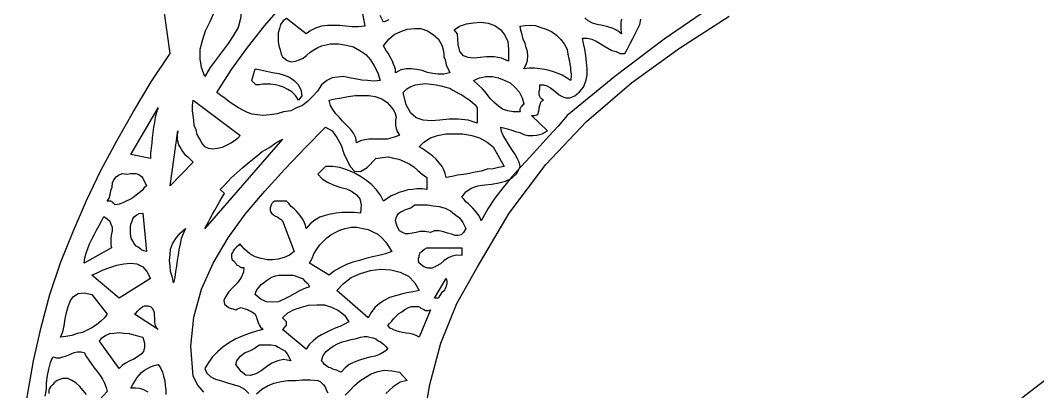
# Model space of a CAD drawing. Extents: x 0.04 to 7.12, y 0.03 to 7.63.
# Drawn here: x 0.043 to 1.763, y 1.559 to 2.187 of the extents above; entities that cross this region are included whole.
import ezdxf

# ---------------------------------------------------------------- set-up
doc = ezdxf.new("R2010")
doc.units = 0
doc.layers.add('1', color=7, linetype='Continuous')

msp = doc.modelspace()

# ---------------------------------------------------------------- linework, layer by layer
for points in [[(0.043, 1.485), (0.065, 1.611), (0.078, 1.668), (0.093, 1.723), (0.111, 1.777), (0.132, 1.83), (0.155, 1.882), (0.179, 1.933), (0.206, 1.983), (0.234, 2.033), (0.264, 2.083), (0.296, 2.131), (0.291, 2.167), (0.286, 2.203)], [(0.519, 2.059), (0.513, 2.052), (0.508, 2.06), (0.502, 2.066), (0.495, 2.07), (0.488, 2.074), (0.481, 2.076), (0.474, 2.078), (0.466, 2.079), (0.459, 2.079), (0.453, 2.079), (0.447, 2.078), (0.445, 2.078), (0.443, 2.078), (0.441, 2.078), (0.439, 2.08), (0.438, 2.081), (0.437, 2.082), (0.435, 2.084), (0.434, 2.085), (0.44, 2.105), (0.449, 2.103), (0.459, 2.101), (0.469, 2.099), (0.48, 2.097), (0.489, 2.094), (0.498, 2.091), (0.506, 2.085), (0.512, 2.079), (0.517, 2.07), (0.519, 2.059)]]:
    msp.add_lwpolyline(points)
at = {"layer": '1'}
for points in [[(0.407, 2.243), (0.414, 2.224), (0.417, 2.206), (0.415, 2.19), (0.411, 2.175), (0.403, 2.161), (0.394, 2.148), (0.384, 2.134), (0.374, 2.121), (0.364, 2.107), (0.355, 2.092), (0.349, 2.107), (0.347, 2.122), (0.347, 2.138), (0.351, 2.153), (0.356, 2.169), (0.363, 2.184), (0.37, 2.199), (0.379, 2.214), (0.387, 2.229), (0.394, 2.243), (0.407, 2.243)], [(0.618, 2.217), (0.625, 2.177), (0.614, 2.176), (0.604, 2.176), (0.593, 2.177), (0.583, 2.178), (0.572, 2.178), (0.562, 2.178), (0.552, 2.177), (0.542, 2.174), (0.534, 2.17), (0.526, 2.164), (0.493, 2.19), (0.487, 2.186), (0.483, 2.18), (0.481, 2.173), (0.479, 2.166), (0.479, 2.159), (0.479, 2.151), (0.48, 2.144), (0.482, 2.137), (0.484, 2.13), (0.486, 2.125), (0.494, 2.119), (0.501, 2.117), (0.508, 2.118), (0.514, 2.12), (0.521, 2.123), (0.527, 2.128), (0.533, 2.133), (0.539, 2.137), (0.546, 2.141), (0.552, 2.144), (0.567, 2.147), (0.581, 2.147), (0.594, 2.145), (0.606, 2.142), (0.617, 2.136), (0.627, 2.129), (0.635, 2.12), (0.641, 2.11), (0.647, 2.098), (0.651, 2.085), (0.641, 2.084), (0.63, 2.085), (0.62, 2.086), (0.609, 2.088), (0.599, 2.09), (0.589, 2.092), (0.579, 2.091), (0.57, 2.09), (0.561, 2.085), (0.552, 2.078), (0.545, 2.067), (0.537, 2.058), (0.529, 2.05), (0.52, 2.043), (0.51, 2.039), (0.5, 2.034), (0.488, 2.032), (0.477, 2.029), (0.465, 2.027), (0.453, 2.026), (0.444, 2.027), (0.435, 2.028), (0.427, 2.031), (0.419, 2.035), (0.412, 2.039), (0.404, 2.044), (0.396, 2.049), (0.389, 2.055), (0.382, 2.06), (0.375, 2.065), (0.4, 2.104), (0.427, 2.141), (0.456, 2.178), (0.487, 2.214)], [(1.217, 2.214), (1.131, 2.155), (1.048, 2.092), (0.967, 2.026), (0.952, 2.008), (0.936, 1.991), (0.921, 1.974), (0.905, 1.956), (0.889, 1.939), (0.874, 1.922), (0.859, 1.904), (0.845, 1.886), (0.833, 1.868), (0.822, 1.848), (0.82, 1.853), (0.818, 1.857), (0.815, 1.861), (0.812, 1.865), (0.808, 1.869), (0.804, 1.873), (0.8, 1.877), (0.796, 1.88), (0.793, 1.884), (0.789, 1.888), (0.796, 1.897), (0.805, 1.903), (0.816, 1.907), (0.828, 1.909), (0.84, 1.91), (0.852, 1.912), (0.863, 1.915), (0.874, 1.92), (0.882, 1.928), (0.888, 1.94), (0.886, 1.947), (0.883, 1.954), (0.879, 1.961), (0.875, 1.967), (0.871, 1.973), (0.867, 1.979), (0.863, 1.986), (0.859, 1.992), (0.856, 1.999), (0.855, 2.006), (0.864, 2.004), (0.872, 2.002), (0.88, 1.999), (0.887, 1.997), (0.894, 1.994), (0.901, 1.992), (0.909, 1.992), (0.916, 1.993), (0.925, 1.995), (0.934, 2), (0.907, 2.026), (0.912, 2.026), (0.916, 2.027), (0.918, 2.029), (0.919, 2.032), (0.92, 2.036), (0.92, 2.039), (0.921, 2.043), (0.922, 2.047), (0.924, 2.05), (0.927, 2.052), (0.924, 2.054), (0.922, 2.056), (0.921, 2.058), (0.92, 2.061), (0.92, 2.064), (0.92, 2.067), (0.921, 2.07), (0.921, 2.073), (0.921, 2.076), (0.921, 2.078), (0.927, 2.078), (0.933, 2.076), (0.939, 2.073), (0.944, 2.069), (0.949, 2.065), (0.954, 2.061), (0.959, 2.058), (0.965, 2.056), (0.972, 2.056), (0.98, 2.059), (0.988, 2.066), (0.995, 2.074), (0.999, 2.084), (1.001, 2.094), (1.001, 2.105), (1, 2.116), (0.999, 2.127), (0.997, 2.138), (0.995, 2.148), (0.993, 2.157), (1.001, 2.157), (1.009, 2.155), (1.016, 2.152), (1.023, 2.148), (1.029, 2.144), (1.036, 2.14), (1.043, 2.136), (1.05, 2.134), (1.057, 2.131), (1.065, 2.131), (1.069, 2.139), (1.074, 2.148), (1.078, 2.156), (1.082, 2.164), (1.086, 2.172), (1.09, 2.18), (1.092, 2.189)], [(0.666, 2.188), (0.657, 2.184), (0.651, 2.195)], [(0.723, 1.497), (0.735, 1.571), (0.754, 1.641), (0.781, 1.708), (0.815, 1.769), (0.869, 1.861), (0.931, 1.943), (1, 2.016), (1.076, 2.081), (1.157, 2.14), (1.241, 2.194)], [(0.868, 2.138), (0.868, 2.118), (0.856, 2.123), (0.844, 2.125), (0.831, 2.125), (0.82, 2.124), (0.809, 2.123), (0.8, 2.124), (0.792, 2.127), (0.786, 2.134), (0.783, 2.146), (0.782, 2.164), (0.776, 2.171), (0.785, 2.177), (0.797, 2.181), (0.809, 2.183), (0.821, 2.184), (0.834, 2.182), (0.845, 2.178), (0.855, 2.171), (0.862, 2.162), (0.867, 2.151), (0.868, 2.138)], [(1.059, 2.189), (1.058, 2.184), (1.058, 2.178), (1.058, 2.171), (1.059, 2.164), (1.052, 2.17), (1.045, 2.173), (1.036, 2.176), (1.027, 2.178), (1.018, 2.18), (1.01, 2.182), (1.003, 2.186), (0.997, 2.191)], [(0.756, 2.144), (0.757, 2.139), (0.758, 2.135), (0.759, 2.13), (0.759, 2.125), (0.761, 2.12), (0.762, 2.115), (0.763, 2.111), (0.765, 2.107), (0.767, 2.102), (0.769, 2.098), (0.759, 2.096), (0.749, 2.096), (0.74, 2.097), (0.731, 2.099), (0.722, 2.102), (0.713, 2.104), (0.704, 2.105), (0.695, 2.105), (0.686, 2.103), (0.677, 2.098), (0.677, 2.104), (0.676, 2.108), (0.674, 2.113), (0.672, 2.118), (0.67, 2.122), (0.667, 2.127), (0.665, 2.131), (0.662, 2.135), (0.659, 2.14), (0.657, 2.144), (0.666, 2.155), (0.675, 2.163), (0.686, 2.168), (0.697, 2.172), (0.709, 2.173), (0.72, 2.173), (0.731, 2.169), (0.741, 2.163), (0.75, 2.155), (0.756, 2.144)], [(0.967, 2.138), (0.968, 2.133), (0.969, 2.127), (0.97, 2.122), (0.971, 2.118), (0.972, 2.112), (0.973, 2.107), (0.973, 2.102), (0.974, 2.096), (0.974, 2.091), (0.973, 2.085), (0.966, 2.09), (0.959, 2.094), (0.952, 2.097), (0.944, 2.1), (0.937, 2.102), (0.929, 2.104), (0.921, 2.105), (0.912, 2.106), (0.903, 2.106), (0.894, 2.105), (0.898, 2.112), (0.9, 2.119), (0.901, 2.127), (0.9, 2.134), (0.898, 2.141), (0.896, 2.148), (0.893, 2.155), (0.891, 2.163), (0.889, 2.17), (0.888, 2.177), (0.896, 2.178), (0.905, 2.179), (0.914, 2.178), (0.923, 2.175), (0.932, 2.172), (0.941, 2.168), (0.949, 2.162), (0.956, 2.155), (0.962, 2.147), (0.967, 2.138)], [(0.894, 2.046), (0.893, 2.044), (0.891, 2.043), (0.89, 2.041), (0.889, 2.04), (0.888, 2.038), (0.887, 2.037), (0.887, 2.034), (0.888, 2.032), (0.876, 2.032), (0.867, 2.034), (0.858, 2.037), (0.851, 2.042), (0.844, 2.048), (0.837, 2.055), (0.831, 2.063), (0.824, 2.071), (0.817, 2.078), (0.809, 2.085), (0.819, 2.09), (0.83, 2.092), (0.841, 2.092), (0.851, 2.09), (0.861, 2.086), (0.871, 2.081), (0.879, 2.074), (0.886, 2.066), (0.891, 2.056), (0.894, 2.046)], [(0.815, 2.039), (0.815, 2.013), (0.8, 2.018), (0.783, 2.02), (0.768, 2.02), (0.752, 2.018), (0.738, 2.017), (0.724, 2.018), (0.712, 2.022), (0.703, 2.03), (0.695, 2.044), (0.69, 2.065), (0.696, 2.071), (0.703, 2.075), (0.711, 2.078), (0.719, 2.079), (0.728, 2.08), (0.737, 2.079), (0.746, 2.078), (0.754, 2.076), (0.762, 2.074), (0.769, 2.072), (0.774, 2.069), (0.779, 2.066), (0.784, 2.063), (0.789, 2.061), (0.793, 2.058), (0.798, 2.055), (0.803, 2.052), (0.807, 2.048), (0.812, 2.044), (0.815, 2.039)], [(0.414, 1.993), (0.413, 1.99), (0.41, 1.987), (0.405, 1.983), (0.399, 1.979), (0.392, 1.976), (0.384, 1.972), (0.376, 1.97), (0.368, 1.969), (0.361, 1.97), (0.355, 1.973), (0.35, 1.98), (0.346, 1.987), (0.342, 1.994), (0.34, 2.002), (0.337, 2.009), (0.336, 2.018), (0.335, 2.026), (0.334, 2.034), (0.334, 2.043), (0.335, 2.052), (0.414, 1.993)], [(0.671, 2.039), (0.674, 2.035), (0.676, 2.031), (0.677, 2.027), (0.678, 2.023), (0.677, 2.018), (0.677, 2.014), (0.677, 2.009), (0.678, 2.004), (0.68, 1.999), (0.684, 1.993), (0.677, 1.99), (0.671, 1.988), (0.663, 1.986), (0.655, 1.986), (0.648, 1.986), (0.64, 1.986), (0.632, 1.986), (0.625, 1.985), (0.618, 1.983), (0.611, 1.98), (0.61, 1.988), (0.606, 1.996), (0.601, 2.003), (0.595, 2.009), (0.588, 2.016), (0.582, 2.023), (0.576, 2.029), (0.571, 2.036), (0.567, 2.043), (0.565, 2.052), (0.575, 2.054), (0.586, 2.056), (0.597, 2.058), (0.609, 2.06), (0.621, 2.06), (0.632, 2.06), (0.643, 2.058), (0.654, 2.054), (0.663, 2.048), (0.671, 2.039)], [(0.263, 1.953), (0.23, 1.96), (0.276, 2.039), (0.273, 2.031), (0.271, 2.023), (0.27, 2.014), (0.268, 2.006), (0.267, 1.997), (0.266, 1.988), (0.265, 1.98), (0.264, 1.971), (0.263, 1.962), (0.263, 1.953)], [(0.335, 1.947), (0.296, 1.907), (0.309, 2), (0.308, 1.993), (0.308, 1.986), (0.309, 1.981), (0.311, 1.975), (0.314, 1.97), (0.317, 1.965), (0.321, 1.96), (0.326, 1.956), (0.331, 1.951), (0.335, 1.947)], [(0.353, 1.558), (0.343, 1.57), (0.335, 1.585), (0.331, 1.636), (0.336, 1.685), (0.349, 1.732), (0.369, 1.776), (0.394, 1.819), (0.423, 1.859), (0.456, 1.898), (0.49, 1.935), (0.525, 1.972), (0.559, 2.006), (0.57, 2), (0.578, 1.989), (0.585, 1.976), (0.59, 1.962), (0.596, 1.949), (0.601, 1.939), (0.608, 1.932), (0.618, 1.931), (0.629, 1.938), (0.644, 1.953)], [(0.842, 1.973), (0.861, 1.94), (0.851, 1.938), (0.842, 1.936), (0.832, 1.935), (0.822, 1.932), (0.812, 1.93), (0.802, 1.928), (0.792, 1.926), (0.782, 1.925), (0.773, 1.923), (0.763, 1.921), (0.761, 1.928), (0.759, 1.934), (0.756, 1.94), (0.751, 1.946), (0.746, 1.952), (0.74, 1.957), (0.734, 1.962), (0.728, 1.966), (0.722, 1.97), (0.717, 1.973), (0.725, 1.981), (0.736, 1.988), (0.748, 1.992), (0.762, 1.995), (0.777, 1.995), (0.791, 1.995), (0.806, 1.992), (0.819, 1.988), (0.832, 1.981), (0.842, 1.973)], [(0.355, 1.835), (0.356, 1.837), (0.358, 1.841), (0.361, 1.846), (0.364, 1.852), (0.368, 1.859), (0.372, 1.866), (0.376, 1.874), (0.38, 1.881), (0.384, 1.888), (0.388, 1.894), (0.381, 1.901), (0.39, 1.91), (0.399, 1.92), (0.409, 1.929), (0.419, 1.938), (0.43, 1.947), (0.441, 1.956), (0.452, 1.965), (0.464, 1.972), (0.475, 1.98), (0.486, 1.986), (0.355, 1.835)], [(0.644, 1.953), (0.655, 1.955), (0.665, 1.956), (0.674, 1.954), (0.683, 1.952), (0.692, 1.948), (0.7, 1.944), (0.708, 1.939), (0.715, 1.933), (0.722, 1.927), (0.73, 1.921), (0.73, 1.901), (0.722, 1.902), (0.713, 1.902), (0.706, 1.901), (0.698, 1.9), (0.691, 1.898), (0.683, 1.896), (0.677, 1.893), (0.67, 1.89), (0.664, 1.886), (0.657, 1.881), (0.652, 1.891), (0.645, 1.9), (0.637, 1.909), (0.628, 1.916), (0.618, 1.923), (0.607, 1.929), (0.595, 1.934), (0.583, 1.938), (0.571, 1.94), (0.559, 1.94), (0.546, 1.927), (0.553, 1.919), (0.562, 1.913), (0.572, 1.909), (0.583, 1.905), (0.594, 1.902), (0.603, 1.898), (0.611, 1.892), (0.617, 1.885), (0.619, 1.875), (0.618, 1.861), (0.608, 1.862), (0.597, 1.862), (0.587, 1.862), (0.577, 1.861), (0.567, 1.859), (0.558, 1.857), (0.549, 1.854), (0.541, 1.849), (0.533, 1.843), (0.526, 1.835), (0.525, 1.84), (0.523, 1.846), (0.52, 1.851), (0.517, 1.855), (0.513, 1.86), (0.51, 1.864), (0.506, 1.868), (0.501, 1.872), (0.497, 1.877), (0.493, 1.881), (0.49, 1.881), (0.487, 1.881), (0.484, 1.881), (0.481, 1.881), (0.478, 1.881), (0.475, 1.881), (0.473, 1.881), (0.47, 1.879), (0.468, 1.877), (0.467, 1.875), (0.465, 1.87), (0.465, 1.866), (0.466, 1.863), (0.468, 1.86), (0.471, 1.858), (0.474, 1.856), (0.478, 1.854), (0.481, 1.852), (0.484, 1.85), (0.486, 1.848), (0.506, 1.796), (0.498, 1.79), (0.489, 1.786), (0.479, 1.783), (0.469, 1.782), (0.46, 1.782), (0.45, 1.784), (0.44, 1.787), (0.431, 1.792), (0.422, 1.8), (0.414, 1.809), (0.412, 1.806), (0.409, 1.804), (0.407, 1.802), (0.405, 1.8), (0.403, 1.797), (0.402, 1.795), (0.4, 1.792), (0.4, 1.789), (0.4, 1.786), (0.401, 1.782), (0.403, 1.781), (0.405, 1.779), (0.406, 1.777), (0.408, 1.775), (0.409, 1.773), (0.412, 1.772), (0.414, 1.77), (0.416, 1.769), (0.418, 1.769), (0.421, 1.769), (0.42, 1.761), (0.416, 1.752), (0.41, 1.743), (0.402, 1.735), (0.395, 1.727), (0.39, 1.719), (0.387, 1.713), (0.388, 1.707), (0.395, 1.701), (0.407, 1.697), (0.41, 1.699), (0.413, 1.7), (0.416, 1.701), (0.419, 1.7), (0.423, 1.699), (0.427, 1.698), (0.43, 1.696), (0.434, 1.694), (0.437, 1.692), (0.44, 1.69), (0.441, 1.687), (0.442, 1.685), (0.443, 1.682), (0.444, 1.679), (0.445, 1.676), (0.446, 1.673), (0.447, 1.671), (0.449, 1.668), (0.451, 1.666), (0.453, 1.664), (0.442, 1.661), (0.43, 1.657), (0.418, 1.653), (0.407, 1.648), (0.395, 1.641), (0.385, 1.634), (0.376, 1.626), (0.368, 1.618), (0.361, 1.608), (0.355, 1.598), (0.358, 1.59), (0.365, 1.584), (0.373, 1.58), (0.383, 1.577), (0.393, 1.574), (0.403, 1.571), (0.413, 1.568), (0.422, 1.563), (0.429, 1.556)], [(0.256, 1.907), (0.252, 1.903), (0.249, 1.899), (0.244, 1.895), (0.239, 1.891), (0.233, 1.887), (0.228, 1.884), (0.222, 1.881), (0.216, 1.878), (0.21, 1.876), (0.203, 1.875), (0.202, 1.876), (0.201, 1.877), (0.199, 1.879), (0.198, 1.88), (0.196, 1.881), (0.194, 1.881), (0.192, 1.881), (0.19, 1.881), (0.193, 1.886), (0.195, 1.892), (0.196, 1.899), (0.198, 1.905), (0.199, 1.912), (0.201, 1.917), (0.205, 1.922), (0.209, 1.925), (0.215, 1.928), (0.223, 1.927), (0.229, 1.928), (0.234, 1.928), (0.238, 1.928), (0.242, 1.927), (0.245, 1.925), (0.248, 1.923), (0.25, 1.92), (0.252, 1.916), (0.254, 1.912), (0.256, 1.907)], [(0.796, 1.835), (0.792, 1.828), (0.788, 1.824), (0.783, 1.823), (0.778, 1.823), (0.772, 1.825), (0.765, 1.827), (0.758, 1.829), (0.751, 1.831), (0.743, 1.831), (0.736, 1.828), (0.727, 1.83), (0.719, 1.83), (0.712, 1.828), (0.705, 1.827), (0.699, 1.826), (0.694, 1.826), (0.689, 1.828), (0.684, 1.831), (0.68, 1.838), (0.677, 1.848), (0.678, 1.853), (0.68, 1.857), (0.683, 1.861), (0.686, 1.863), (0.69, 1.865), (0.694, 1.867), (0.698, 1.868), (0.703, 1.87), (0.706, 1.872), (0.71, 1.875), (0.72, 1.875), (0.731, 1.875), (0.741, 1.873), (0.751, 1.872), (0.761, 1.869), (0.77, 1.865), (0.777, 1.859), (0.785, 1.853), (0.791, 1.845), (0.796, 1.835)], [(0.256, 1.796), (0.252, 1.797), (0.248, 1.799), (0.245, 1.801), (0.242, 1.803), (0.239, 1.805), (0.237, 1.807), (0.235, 1.81), (0.233, 1.814), (0.231, 1.817), (0.23, 1.822), (0.229, 1.827), (0.229, 1.832), (0.229, 1.837), (0.23, 1.842), (0.232, 1.847), (0.233, 1.851), (0.236, 1.855), (0.24, 1.858), (0.244, 1.86), (0.25, 1.861), (0.256, 1.796)], [(0.197, 1.802), (0.151, 1.776), (0.152, 1.785), (0.154, 1.793), (0.157, 1.801), (0.16, 1.809), (0.164, 1.817), (0.168, 1.824), (0.172, 1.832), (0.176, 1.84), (0.18, 1.847), (0.184, 1.855), (0.19, 1.851), (0.194, 1.847), (0.196, 1.842), (0.198, 1.837), (0.198, 1.831), (0.197, 1.826), (0.196, 1.819), (0.196, 1.814), (0.196, 1.807), (0.197, 1.802)], [(0.302, 1.743), (0.3, 1.752), (0.297, 1.762), (0.296, 1.771), (0.295, 1.781), (0.296, 1.791), (0.297, 1.8), (0.3, 1.809), (0.306, 1.818), (0.313, 1.827), (0.322, 1.835), (0.318, 1.826), (0.315, 1.818), (0.313, 1.809), (0.311, 1.799), (0.31, 1.79), (0.308, 1.781), (0.307, 1.771), (0.305, 1.762), (0.304, 1.752), (0.302, 1.743)], [(0.671, 1.796), (0.66, 1.792), (0.649, 1.789), (0.638, 1.787), (0.627, 1.784), (0.616, 1.781), (0.605, 1.778), (0.594, 1.774), (0.584, 1.769), (0.574, 1.763), (0.565, 1.756), (0.532, 1.776), (0.536, 1.784), (0.539, 1.792), (0.544, 1.8), (0.549, 1.807), (0.555, 1.813), (0.561, 1.819), (0.568, 1.824), (0.575, 1.828), (0.583, 1.832), (0.592, 1.835), (0.602, 1.837), (0.612, 1.837), (0.622, 1.835), (0.631, 1.833), (0.639, 1.829), (0.647, 1.825), (0.654, 1.819), (0.661, 1.812), (0.666, 1.804), (0.671, 1.796)], [(0.789, 1.789), (0.781, 1.79), (0.773, 1.788), (0.766, 1.785), (0.759, 1.78), (0.753, 1.775), (0.746, 1.771), (0.739, 1.768), (0.732, 1.768), (0.725, 1.77), (0.717, 1.776), (0.716, 1.78), (0.716, 1.784), (0.717, 1.787), (0.717, 1.789), (0.718, 1.792), (0.719, 1.794), (0.722, 1.796), (0.724, 1.798), (0.726, 1.8), (0.73, 1.802), (0.789, 1.802), (0.789, 1.789)], [(0.263, 1.75), (0.21, 1.717), (0.164, 1.756), (0.173, 1.76), (0.183, 1.765), (0.194, 1.769), (0.206, 1.773), (0.218, 1.775), (0.229, 1.776), (0.24, 1.775), (0.25, 1.77), (0.257, 1.762), (0.263, 1.75)], [(0.532, 1.736), (0.525, 1.734), (0.516, 1.73), (0.507, 1.725), (0.498, 1.72), (0.488, 1.715), (0.479, 1.711), (0.469, 1.71), (0.459, 1.711), (0.45, 1.715), (0.44, 1.723), (0.441, 1.727), (0.443, 1.731), (0.446, 1.735), (0.45, 1.74), (0.454, 1.743), (0.459, 1.747), (0.464, 1.75), (0.469, 1.753), (0.474, 1.755), (0.48, 1.756), (0.486, 1.756), (0.492, 1.756), (0.498, 1.756), (0.504, 1.756), (0.509, 1.754), (0.515, 1.752), (0.52, 1.75), (0.524, 1.746), (0.529, 1.742), (0.532, 1.736)], [(0.717, 1.73), (0.707, 1.728), (0.696, 1.726), (0.687, 1.724), (0.677, 1.721), (0.667, 1.718), (0.658, 1.713), (0.65, 1.708), (0.642, 1.701), (0.636, 1.693), (0.631, 1.684), (0.578, 1.73), (0.589, 1.742), (0.602, 1.752), (0.618, 1.759), (0.635, 1.764), (0.652, 1.766), (0.669, 1.765), (0.685, 1.761), (0.699, 1.754), (0.71, 1.743), (0.717, 1.73)], [(0.75, 1.717), (0.743, 1.717), (0.763, 1.75), (0.764, 1.745), (0.764, 1.741), (0.763, 1.738), (0.762, 1.735), (0.76, 1.731), (0.758, 1.729), (0.755, 1.726), (0.753, 1.723), (0.751, 1.72), (0.75, 1.717)], [(0.19, 1.69), (0.185, 1.684), (0.179, 1.678), (0.172, 1.672), (0.164, 1.667), (0.156, 1.663), (0.148, 1.659), (0.139, 1.657), (0.13, 1.654), (0.12, 1.652), (0.111, 1.651), (0.115, 1.66), (0.117, 1.67), (0.119, 1.682), (0.121, 1.693), (0.124, 1.703), (0.128, 1.713), (0.133, 1.72), (0.141, 1.725), (0.151, 1.726), (0.164, 1.723), (0.19, 1.69)], [(0.276, 1.664), (0.236, 1.69), (0.239, 1.692), (0.241, 1.695), (0.243, 1.697), (0.245, 1.699), (0.248, 1.701), (0.25, 1.703), (0.253, 1.704), (0.256, 1.704), (0.259, 1.704), (0.263, 1.703), (0.266, 1.7), (0.268, 1.696), (0.269, 1.693), (0.269, 1.688), (0.27, 1.684), (0.27, 1.68), (0.27, 1.675), (0.271, 1.671), (0.273, 1.667), (0.276, 1.664)], [(0.598, 1.677), (0.591, 1.673), (0.583, 1.669), (0.575, 1.666), (0.568, 1.663), (0.56, 1.659), (0.552, 1.655), (0.545, 1.651), (0.538, 1.645), (0.532, 1.639), (0.526, 1.631), (0.486, 1.664), (0.488, 1.665), (0.489, 1.667), (0.49, 1.668), (0.492, 1.67), (0.493, 1.671), (0.493, 1.673), (0.493, 1.675), (0.493, 1.677), (0.486, 1.684), (0.495, 1.692), (0.506, 1.698), (0.518, 1.702), (0.53, 1.705), (0.544, 1.706), (0.557, 1.706), (0.569, 1.702), (0.581, 1.696), (0.591, 1.688), (0.598, 1.677)], [(0.736, 1.697), (0.717, 1.651), (0.712, 1.654), (0.706, 1.656), (0.701, 1.657), (0.695, 1.658), (0.689, 1.659), (0.684, 1.66), (0.678, 1.662), (0.673, 1.664), (0.668, 1.666), (0.664, 1.671), (0.667, 1.674), (0.671, 1.678), (0.674, 1.682), (0.679, 1.687), (0.683, 1.691), (0.688, 1.694), (0.693, 1.698), (0.699, 1.701), (0.704, 1.703), (0.71, 1.703), (0.713, 1.703), (0.716, 1.703), (0.718, 1.702), (0.72, 1.7), (0.723, 1.699), (0.725, 1.698), (0.728, 1.696), (0.73, 1.696), (0.733, 1.696), (0.736, 1.697)], [(0.25, 1.651), (0.253, 1.641), (0.253, 1.634), (0.251, 1.627), (0.247, 1.622), (0.241, 1.618), (0.235, 1.614), (0.228, 1.611), (0.221, 1.607), (0.215, 1.603), (0.21, 1.598), (0.177, 1.644), (0.181, 1.65), (0.187, 1.654), (0.194, 1.657), (0.201, 1.658), (0.21, 1.659), (0.218, 1.658), (0.227, 1.657), (0.235, 1.655), (0.243, 1.653), (0.25, 1.651)], [(0.664, 1.631), (0.658, 1.626), (0.651, 1.622), (0.643, 1.619), (0.634, 1.617), (0.625, 1.615), (0.616, 1.612), (0.607, 1.609), (0.599, 1.605), (0.592, 1.599), (0.585, 1.592), (0.582, 1.593), (0.578, 1.595), (0.575, 1.596), (0.571, 1.597), (0.567, 1.599), (0.564, 1.6), (0.561, 1.602), (0.557, 1.605), (0.555, 1.608), (0.552, 1.611), (0.555, 1.62), (0.56, 1.627), (0.566, 1.632), (0.572, 1.636), (0.579, 1.64), (0.587, 1.643), (0.594, 1.645), (0.602, 1.647), (0.611, 1.649), (0.618, 1.651), (0.624, 1.652), (0.629, 1.652), (0.634, 1.651), (0.639, 1.65), (0.644, 1.648), (0.648, 1.645), (0.652, 1.643), (0.657, 1.639), (0.66, 1.636), (0.664, 1.631)], [(0.5, 1.611), (0.488, 1.613), (0.478, 1.611), (0.468, 1.607), (0.459, 1.601), (0.45, 1.594), (0.441, 1.589), (0.432, 1.586), (0.424, 1.587), (0.416, 1.593), (0.407, 1.605), (0.409, 1.611), (0.412, 1.615), (0.415, 1.619), (0.419, 1.622), (0.423, 1.625), (0.428, 1.627), (0.433, 1.629), (0.438, 1.632), (0.443, 1.635), (0.447, 1.638), (0.454, 1.638), (0.46, 1.638), (0.467, 1.638), (0.474, 1.637), (0.479, 1.634), (0.485, 1.631), (0.49, 1.628), (0.494, 1.623), (0.497, 1.618), (0.5, 1.611)], [(0.085, 1.551), (0.087, 1.563), (0.087, 1.574), (0.089, 1.586), (0.091, 1.597), (0.094, 1.608), (0.098, 1.618), (0.104, 1.616), (0.11, 1.616), (0.115, 1.618), (0.12, 1.619), (0.125, 1.621), (0.129, 1.623), (0.134, 1.625), (0.139, 1.626), (0.145, 1.626), (0.151, 1.625), (0.155, 1.618), (0.159, 1.612), (0.164, 1.605), (0.168, 1.599), (0.173, 1.593), (0.178, 1.586), (0.182, 1.58), (0.185, 1.573), (0.188, 1.566), (0.19, 1.559)], [(1.838, 1.626), (1.736, 1.548)], [(0.259, 1.558), (0.252, 1.562), (0.245, 1.564), (0.238, 1.565), (0.23, 1.565), (0.233, 1.571), (0.237, 1.577), (0.24, 1.582), (0.244, 1.587), (0.248, 1.591), (0.253, 1.595), (0.258, 1.598), (0.263, 1.601), (0.269, 1.603), (0.276, 1.605), (0.28, 1.599), (0.283, 1.592), (0.285, 1.585), (0.287, 1.577), (0.288, 1.569), (0.289, 1.562), (0.289, 1.554)], [(0.592, 1.553), (0.6, 1.561), (0.608, 1.569), (0.617, 1.577), (0.626, 1.583), (0.636, 1.589), (0.647, 1.593), (0.658, 1.595), (0.671, 1.594), (0.684, 1.592), (0.697, 1.578), (0.685, 1.575), (0.673, 1.567), (0.661, 1.556)], [(0.155, 1.554), (0.149, 1.561), (0.143, 1.568), (0.137, 1.574), (0.13, 1.578), (0.123, 1.581), (0.114, 1.581), (0.105, 1.578), (0.103, 1.576), (0.1, 1.574), (0.098, 1.571), (0.096, 1.569), (0.094, 1.567), (0.092, 1.564), (0.091, 1.562), (0.091, 1.559), (0.091, 1.556)], [(0.442, 1.555), (0.451, 1.563), (0.462, 1.569), (0.472, 1.573), (0.484, 1.576), (0.495, 1.578), (0.508, 1.578), (0.52, 1.579), (0.533, 1.579), (0.546, 1.578), (0.55, 1.576), (0.555, 1.571), (0.558, 1.567), (0.56, 1.562), (0.563, 1.557)], [(0.19, 1.559), (0.171, 1.539)]]:
    msp.add_lwpolyline(points, dxfattribs=at)

doc.saveas('drawing.dxf')
